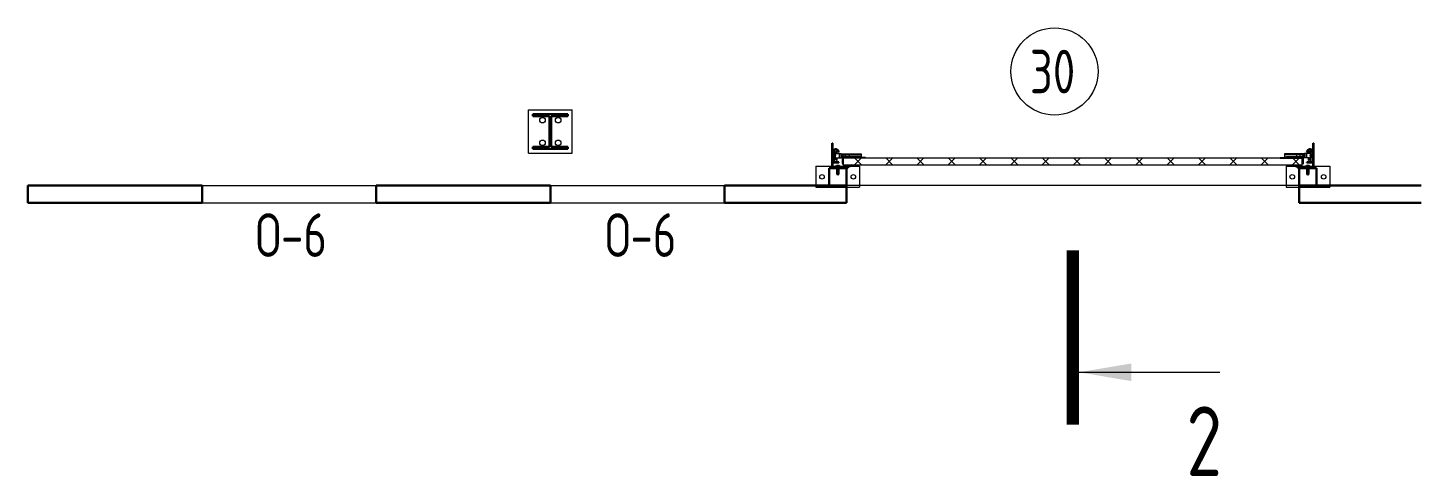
# Model space of a CAD drawing. Extents: x -965262 to 1142518, y -357520 to 71675.
# Drawn here: x -934642 to -926642, y -90622 to -88050 of the extents above; entities that cross this region are included whole.
import ezdxf

# ---------------------------------------------------------------- set-up
doc = ezdxf.new("R2010")
doc.units = 0
doc.header["$LTSCALE"] = 10
doc.layers.get('0').update_dxf_attribs({"linetype": 'CONTINUOUS', "lineweight": 30})
doc.styles.add('GOST 2.304', font='isocpeur.ttf', dxfattribs={"width": 0.75, "height": 250})
doc.styles.get("Standard").update_dxf_attribs({"font": 'isocpeur.ttf', "height": 300})

# ---------------------------------------------------------------- blocks, each defined once
blk = doc.blocks.new('EC3')
at = {"lineweight": 15}
for p, q in [((67649, 6194), (67649, 4528)), ((68449, 6194), (67649, 6194)), ((68449, 6194), (68449, 4528)), ((68449, 4528), (67649, 4528))]:
    blk.add_line(p, q, dxfattribs=at)
for p, q in [((68382, 5694), (67715, 5694)), ((67715, 5694), (67715, 5028)), ((68382, 5694), (68382, 5028)), ((68382, 5028), (67715, 5028))]:
    blk.add_line(p, q)
for centre in [(68049, 5961), (68049, 4761)]:
    blk.add_circle(centre, 86.7, dxfattribs=at)
blk = doc.blocks.new('MC2#1')
at = {"lineweight": 15}
for p, q in [((-47725, -10175), (-47475, -10175)), ((-47725, -10425), (-47725, -10175)), ((-47475, -10425), (-47475, -10175)), ((-47725, -10425), (-47475, -10425))]:
    blk.add_line(p, q, dxfattribs=at)
for p, q in [((-47700, -10200), (-47500, -10200)), ((-47700, -10212), (-47700, -10200)), ((-47700, -10212), (-47604, -10212)), ((-47604, -10388), (-47604, -10212)), ((-47596, -10388), (-47596, -10212)), ((-47596, -10212), (-47500, -10212)), ((-47500, -10212), (-47500, -10200)), ((-47700, -10400), (-47700, -10388)), ((-47700, -10388), (-47604, -10388)), ((-47596, -10388), (-47500, -10388)), ((-47500, -10400), (-47500, -10388)), ((-47700, -10400), (-47500, -10400))]:
    blk.add_line(p, q)
for centre, major_axis, start_param, end_param in [((-47645, -10235), (-11.3, -11.3), 0.785398, 7.068583), ((-47555, -10235), (-11.3, -11.3), 0.785398, 7.068583), ((-47645, -10365), (-11.3, 11.3), 2.356194490191857, 8.639379797371443), ((-47555, -10365), (-11.3, 11.3), 2.356194490191857, 8.639379797371443)]:
    blk.add_ellipse(centre, major_axis=major_axis, ratio=1, start_param=start_param, end_param=end_param, dxfattribs=at)
blk = doc.blocks.new('anchor.bolt')
for p, q in [((-0.07, 0), (-0.07, -0.72)), ((0.07, 0), (0.07, -0.06)), ((-0.1, -0.04), (-0.07, -0.03)), ((-0.1, -0.04), (0.09, -0.06)), ((0.07, -0.07), (-0.1, -0.04)), ((-0.1, -0.11), (-0.07, -0.1)), ((-0.1, -0.11), (0.09, -0.13)), ((0.07, -0.14), (-0.1, -0.11)), ((-0.1, -0.18), (-0.07, -0.17)), ((-0.1, -0.18), (0.09, -0.2)), ((0.07, -0.21), (-0.1, -0.18)), ((-0.1, -0.25), (-0.07, -0.24)), ((-0.1, -0.25), (0.09, -0.27)), ((0.07, -0.28), (-0.1, -0.25)), ((-0.1, -0.32), (-0.07, -0.31)), ((-0.1, -0.32), (0.09, -0.34)), ((0.07, -0.35), (-0.1, -0.32)), ((-0.1, -0.39), (-0.07, -0.38)), ((-0.1, -0.39), (0.09, -0.41)), ((0.07, -0.42), (-0.1, -0.39)), ((-0.1, -0.46), (-0.07, -0.45)), ((-0.1, -0.46), (0.09, -0.48)), ((0.07, -0.49), (-0.1, -0.46)), ((-0.1, -0.53), (-0.07, -0.52)), ((-0.1, -0.53), (0.09, -0.55)), ((0.07, -0.56), (-0.1, -0.53)), ((-0.09, -0.6), (-0.07, -0.59)), ((-0.09, -0.6), (0.09, -0.62)), ((0.07, -0.63), (-0.09, -0.6)), ((-0.07, -0.72), (0, -0.8)), ((-0.04, -0.62), (-0.06, -0.63)), ((-0.06, -0.64), (-0.06, -0.63)), ((-0.06, -0.73), (-0.06, -0.64)), ((0, -0.79), (-0.06, -0.73)), ((-0.01, -0.63), (-0.04, -0.62)), ((-0.03, -0.63), (0, -0.79)), ((-0.03, -0.63), (0.01, -0.78)), ((-0.02, -0.63), (0.01, -0.77)), ((-0.01, -0.63), (0.02, -0.76)), ((0.03, -0.69), (-0.01, -0.63)), ((0, -0.64), (0.03, -0.75)), ((0, -0.8), (0.07, -0.72)), ((0, -0.79), (0.03, -0.74)), ((0.01, -0.66), (0.03, -0.74)), ((0.03, -0.74), (0.03, -0.69)), ((0.07, -0.06), (0.09, -0.06)), ((0.09, -0.06), (0.07, -0.07)), ((0.07, -0.07), (0.07, -0.13)), ((0.07, -0.13), (0.09, -0.13)), ((0.09, -0.13), (0.07, -0.14)), ((0.07, -0.14), (0.07, -0.2)), ((0.07, -0.2), (0.09, -0.2)), ((0.09, -0.2), (0.07, -0.21)), ((0.07, -0.21), (0.07, -0.27)), ((0.07, -0.27), (0.09, -0.27)), ((0.09, -0.27), (0.07, -0.28)), ((0.07, -0.28), (0.07, -0.34)), ((0.07, -0.33), (0.09, -0.34)), ((0.09, -0.34), (0.07, -0.35)), ((0.07, -0.35), (0.07, -0.41)), ((0.07, -0.4), (0.09, -0.41)), ((0.09, -0.41), (0.07, -0.42)), ((0.07, -0.42), (0.07, -0.48)), ((0.07, -0.47), (0.09, -0.48)), ((0.09, -0.48), (0.07, -0.49)), ((0.07, -0.49), (0.07, -0.55)), ((0.07, -0.55), (0.09, -0.55)), ((0.09, -0.55), (0.07, -0.56)), ((0.07, -0.56), (0.07, -0.62)), ((0.09, -0.62), (0.07, -0.63)), ((0.07, -0.62), (0.09, -0.62)), ((0.07, -0.63), (0.07, -0.72))]:
    blk.add_line(p, q)
blk.add_arc((0.16, -0.64), 0.222, 187.9982, 219.836)
blk = doc.blocks.new('Крепеж_ворот')
at = {"lineweight": 15}
h = blk.add_hatch(dxfattribs=at)
h.set_pattern_fill('ANSI31', color=256, scale=2, angle=180)
h.set_pattern_definition([(225, (746089.599, 74802.7244), (4.49013, -4.49013), [])])
h.paths.add_polyline_path([(746087.1, 74804.1), (746087.1, 74801.6), (746091.1, 74801.6), (746094.2, 74801.9), (746094.2, 74804.1)], flags=17)
h.paths.add_polyline_path([(746116.4, 74801.6, 0.165118), (746119.9, 74802.8), (746124.2, 74806.1, -0.301689), (746131.4, 74806.6), (746134.8, 74804.7, 0.130081), (746137.5, 74803.9), (746142.2, 74803.9), (746142.2, 74806.4), (746137.5, 74806.4, -0.130081), (746136, 74806.9), (746132.6, 74808.8, 0.301689), (746122.7, 74808.1), (746118.3, 74804.7, -0.165112), (746116.4, 74804.1), (746064.1, 74804.1, -0.414223), (746061, 74807.2), (746061, 74868.5), (746059.4, 74868.5), (746059.4, 74868.8), (746059.4, 74869.5), (746059.4, 74870.5), (746059.4, 74870.7), (746059.4, 74871.7), (746059.4, 74872.2), (746059.4, 74873.2), (746059.4, 74873.9), (746059.4, 74874.7), (746059.4, 74875.6), (746059.4, 74876.1), (746059.4, 74877.1), (746059.4, 74877.4), (746059.4, 74878.3), (746059.4, 74879.1), (746059.4, 74879.4), (746061, 74879.4), (746061, 74944.5), (746058.5, 74944.5), (746058.5, 74807.2, 0.41422), (746064.1, 74801.6)])
h = blk.add_hatch(dxfattribs=at)
h.set_pattern_fill('ANSI31', color=256, scale=2, angle=90)
h.set_pattern_definition([(135, (736343.8085, 75928.334), (-4.490128, -4.490128), [])])
edge = h.paths.add_edge_path()
edge.add_ellipse((746065.1, 74838.4), major_axis=(-1.67, 1.67), ratio=1, start_angle=45, end_angle=135, ccw=False)
edge.add_line((746062.7, 74838.4), (746062.7, 74868.5))
edge.add_line((746062.7, 74868.5), (746061, 74868.5))
edge.add_line((746061, 74868.5), (746061, 74838.4))
edge.add_ellipse((746065.1, 74838.4), major_axis=(-2.89, 2.89), ratio=1, start_angle=45, end_angle=135)
edge.add_line((746065.1, 74834.3), (746096.6, 74834.3))
edge.add_line((746096.6, 74834.3), (746096.6, 74836))
edge.add_line((746096.6, 74836), (746065.1, 74836))
edge = h.paths.add_edge_path()
edge.add_ellipse((746065.1, 74890.2), major_axis=(2.89, 2.89), ratio=1, start_angle=106, end_angle=135)
edge.add_line((746061, 74890.2), (746061, 74879.4))
edge.add_line((746061, 74879.4), (746062.7, 74879.4))
edge.add_line((746062.7, 74879.4), (746062.7, 74890.4))
edge.add_ellipse((746065.1, 74890.2), major_axis=(-1.67, 1.67), ratio=1, start_angle=16, end_angle=45, ccw=False)
edge.add_line((746063, 74891.3), (746069.9, 74903.7))
edge.add_ellipse((746079.1, 74898.6), major_axis=(7.45, 7.45), ratio=1, start_angle=-3, end_angle=106, ccw=False)
edge.add_line((746086.9, 74905.7), (746097.5, 74893.9))
edge.add_line((746097.5, 74893.9), (746098.8, 74895.1))
edge.add_line((746098.8, 74895.1), (746088.2, 74906.8))
edge.add_ellipse((746079.1, 74898.6), major_axis=(8.67, 8.67), ratio=1, start_angle=-3, end_angle=106)
edge.add_line((746068.4, 74904.5), (746061.5, 74892.1))
h = blk.add_hatch(color=256, dxfattribs=at)
h.dxf.hatch_style = 1
h.paths.add_polyline_path([(746145.9, 74808.8), (746142.6, 74809.8, 0.10613), (746142.5, 74809.9), (746136.4, 74809.3, -0.181324), (746135.1, 74809.6, 0.335683), (746120.2, 74809.1, -0.119126), (746118.6, 74808.6, 0.371631), (746118, 74808.1), (746117.9, 74807.6, 0.451909), (746118.5, 74806.9, 0.124341), (746121, 74807.6, -0.343618), (746134.1, 74808.2, 0.181324), (746136.5, 74807.6), (746142.5, 74808.2, -0.110452), (746142.6, 74808.2), (746147.2, 74806.6, -0.710497), (746147.2, 74805.5), (746142.6, 74803.9), (746135.7, 74803.9, -0.178994), (746132.7, 74805, 0.369834), (746129.7, 74805, -0.178993), (746126.6, 74803.9), (746122.2, 74803.9, 0.120709), (746121.9, 74803.8), (746119.7, 74802.7, -0.017147), (746119.4, 74802.4, 0.538795), (746119.6, 74802.2), (746127.3, 74802.2, 0.207608), (746130.7, 74803.7, -0.433918), (746131.6, 74803.7, 0.207608), (746135.1, 74802.2), (746142.5, 74802.2, 0.079707), (746142.6, 74802.2), (746147.7, 74803.9, 0.461502), (746149, 74807.1, -0.250825), (746149.1, 74807.6, -0.128039), (746173.1, 74815.5, 0.416657), (746173.7, 74816.2), (746173.6, 74816.9, 0.409849), (746173, 74817.5, 0.127248)])
for p, q in [((746058.5, 74807.2), (746058.5, 74944.5)), ((746058.5, 74944.5), (746061, 74944.5)), ((746061, 74879.4), (746061, 74944.5)), ((746061, 74879.4), (746061, 74890.2)), ((746068.4, 74904.5), (746061.5, 74892.1)), ((746062.7, 74838.4), (746062.7, 74890.2)), ((746063.6, 74883), (746062.7, 74883)), ((746069.9, 74903.7), (746063, 74891.3)), ((746063.6, 74883), (746063.6, 74873.9)), ((746067.2, 74880.2), (746063.6, 74883)), ((746067.2, 74880.2), (746067.2, 74875.1)), ((746086.9, 74905.7), (746097.5, 74893.9)), ((746088.2, 74906.8), (746098.8, 74895.1)), ((746097.5, 74893.9), (746098.8, 74895.1)), ((746059.4, 74879.4), (746062.7, 74879.4)), ((746059.4, 74868.5), (746059.4, 74879.4)), ((746059.4, 74868.5), (746062.7, 74868.5)), ((746061, 74807.2), (746061, 74868.5)), ((746061, 74838.4), (746061, 74868.5)), ((746063.6, 74864.9), (746062.7, 74864.9)), ((746063.6, 74873.9), (746063.6, 74864.9)), ((746067.2, 74867.6), (746063.6, 74864.9)), ((746064.1, 74875.1), (746064.1, 74872.8)), ((746064.1, 74804.1), (746116.4, 74804.1)), ((746064.1, 74801.6), (746116.4, 74801.6)), ((746096.6, 74836), (746065.1, 74836)), ((746096.6, 74834.3), (746065.1, 74834.3)), ((746067.2, 74872.8), (746067.2, 74867.6)), ((746079, 74805.9), (746102.4, 74805.9)), ((746079, 74805.9), (746079, 74804.1)), ((746079, 74804.1), (746102.4, 74804.1)), ((746082.5, 74814.1), (746081.2, 74813.3)), ((746081.2, 74813.3), (746081.2, 74805.9)), ((746098.9, 74814.1), (746082.5, 74814.1)), ((746085.9, 74813.3), (746085.9, 74805.9)), ((746095.4, 74813.3), (746095.4, 74805.9)), ((746096.6, 74834.3), (746096.6, 74836)), ((746098.9, 74814.1), (746100.1, 74813.3)), ((746100.1, 74813.3), (746100.1, 74805.9)), ((746102.4, 74805.9), (746102.4, 74804.1)), ((746118.3, 74804.7), (746122.7, 74808.1)), ((746119.9, 74802.8), (746124.2, 74806.1)), ((746134.8, 74804.7), (746131.4, 74806.6)), ((746136, 74806.9), (746132.6, 74808.8)), ((746142.2, 74806.4), (746137.5, 74806.4)), ((746137.5, 74803.9), (746142.2, 74803.9)), ((746142.2, 74806.4), (746142.2, 74803.9)), ((746142.2, 74803.9), (746142.2, 74806.4)), ((746142.6, 74803.9), (746147.2, 74805.5)), ((746142.6, 74802.2), (746147.7, 74803.9)), ((746173.6, 74816.9), (746173.7, 74816.2))]:
    blk.add_line(p, q)
for p, q in [((746061, 74879.4), (746061, 74881.3)), ((746062.7, 74883), (746062.7, 74873.9)), ((746073.1, 74841.7), (746073.1, 74905.2)), ((746073.1, 74895.8), (746076.7, 74892.3)), ((746074.3, 74885.9), (746074.3, 74861)), ((746076, 74885.9), (746076, 74882.6)), ((746076.2, 74882.6), (746076.2, 74885.6)), ((746076.2, 74885.6), (746076.8, 74885.6)), ((746076.2, 74864.3), (746076.2, 74882.6)), ((746076.8, 74885.6), (746076.8, 74892)), ((746081.4, 74897.6), (746081.4, 74886.4)), ((746087.4, 74898), (746081.7, 74897.9)), ((746082.1, 74885.6), (746087.4, 74885.6)), ((746087.4, 74899.5), (746087.4, 74898)), ((746087.4, 74885.6), (746087.4, 74898)), ((746087.4, 74885.6), (746098.3, 74885.6)), ((746098.7, 74885.2), (746098.7, 74882.6)), ((746098.7, 74882.6), (746098.7, 74864.3)), ((746098.7, 74881.6), (746099.8, 74881.6)), ((746099.8, 74861.2), (746099.8, 74885.7)), ((746099.8, 74885.7), (746110.3, 74885.7)), ((746110.3, 74861.2), (746110.3, 74885.7)), ((746110.3, 74881.5), (746224.7, 74881.5)), ((746061, 74833.9), (746061, 74868.5)), ((746062.7, 74873.9), (746062.7, 74864.9)), ((746073.1, 74851), (746076.7, 74854.6)), ((746074.3, 74879.9), (746075.7, 74879.9)), ((746074.3, 74867), (746075.7, 74867)), ((746076.9, 74873.4), (746075.7, 74879.9)), ((746075.7, 74879.9), (746075.7, 74867)), ((746076.9, 74873.4), (746075.7, 74867)), ((746076, 74864.3), (746076, 74861)), ((746076.2, 74864.3), (746076.2, 74861.3)), ((746076.2, 74861.3), (746076.8, 74861.3)), ((746076.8, 74861.3), (746076.8, 74854.9)), ((746081.4, 74849.3), (746081.4, 74860.5)), ((746087.4, 74848.8), (746081.7, 74848.9)), ((746082.1, 74861.3), (746087.4, 74861.3)), ((746087.4, 74848.7), (746087.4, 74861.3)), ((746087.4, 74861.3), (746098.3, 74861.3)), ((746087.4, 74847.4), (746087.4, 74848.8)), ((746098.7, 74865.3), (746099.8, 74865.3)), ((746098.7, 74861.6), (746098.7, 74864.3)), ((746099.8, 74861.2), (746110.3, 74861.2)), ((746110.3, 74865.4), (746212.5, 74865.4)), ((746113.8, 74877.2), (746224.7, 74877.2)), ((746250.5, 74858.8), (746250.5, 74862.8))]:
    blk.add_line(p, q, dxfattribs=at)
at = {"lineweight": 15, "ltscale": 0.5}
for p, q in [((746076, 74885.9), (746074.3, 74885.9)), ((746076, 74861), (746074.3, 74861))]:
    blk.add_line(p, q, dxfattribs=at)
at = {"lineweight": 15, "extrusion": (-1.7375e-14, 1, 0)}
for p, q in [((746112.7, 74883.6), (746224.7, 74883.6)), ((746112.7, 74863.2), (746112.7, 74883.6)), ((746135.6, 74881.9), (746156.6, 74881.9)), ((746135.6, 74863.2), (746135.6, 74881.9)), ((746156.6, 74881.9), (746156.6, 74863.2)), ((746112.7, 74863.2), (746135.6, 74863.2)), ((746116.7, 74856.9), (746116.7, 74828.9)), ((746117.3, 74826.3), (746119, 74822.8)), ((746119, 74822.8), (746122.6, 74824.6)), ((746120.8, 74856.9), (746120.8, 74828.9)), ((746122.6, 74824.6), (746120.9, 74828)), ((746122.6, 74863.2), (746122.6, 74862.8)), ((746250.5, 74862.8), (746122.6, 74862.8)), ((746250.5, 74858.8), (746122.6, 74858.8)), ((746123.8, 74840), (746123.8, 74848.8)), ((746156.6, 74863.2), (746212.5, 74863.2))]:
    blk.add_line(p, q, dxfattribs=at)
at = {"lineweight": 15, "extrusion": (-2.77556e-16, -1, 0)}
for p, q in [((746224.7, 74883.6), (746224.7, 74863.3)), ((746224.7, 74865.6), (746113.8, 74865.6)), ((746128, 74865.6), (746128, 74863.3)), ((746137.6, 74865.6), (746137.6, 74863.3)), ((746164.4, 74865.6), (746164.4, 74863.3)), ((746174, 74865.6), (746174, 74863.3)), ((746200.8, 74865.6), (746200.8, 74863.3)), ((746210.4, 74865.6), (746210.4, 74863.3))]:
    blk.add_line(p, q, dxfattribs=at)
at = {"lineweight": 15, "ltscale": 0.5, "extrusion": (-1.7375e-14, 1, 0)}
for p, q in [((746112.7, 74879.5), (746224.7, 74879.5)), ((746135.6, 74865.8), (746112.7, 74865.8)), ((746114.9, 74871.2), (746120.4, 74871.2)), ((746120.8, 74856.9), (746116.7, 74856.9)), ((746117.2, 74851.9), (746116.7, 74853.9)), ((746120.8, 74840.1), (746116.7, 74840.1)), ((746117.2, 74836.9), (746116.7, 74835)), ((746120.8, 74829.2), (746116.7, 74829.2)), ((746119.8, 74839), (746119.8, 74849.8)), ((746123.8, 74847.8), (746119.8, 74847.8)), ((746123.8, 74841), (746119.8, 74841)), ((746122.6, 74868.9), (746122.6, 74863.2)), ((746122.6, 74862.8), (746122.6, 74858.8)), ((746139.7, 74862.8), (746139.7, 74858.8)), ((746152.5, 74862.8), (746152.5, 74858.8)), ((746212.5, 74865.8), (746156.6, 74865.8)), ((746173.5, 74862.8), (746173.5, 74858.8))]:
    blk.add_line(p, q, dxfattribs=at)
at = {"extrusion": (-1, -4.26669e-14, 0)}
for p, q in [((746117.9, 74807.6), (746118, 74808.1)), ((746136.4, 74809.3), (746142.5, 74809.9)), ((746142.5, 74808.2), (746136.5, 74807.6)), ((746142.6, 74809.8), (746145.9, 74808.8)), ((746147.2, 74806.6), (746142.6, 74808.2))]:
    blk.add_line(p, q, dxfattribs=at)
at = {"extrusion": (-1, -4.2422e-14, 1.22461e-16)}
for p, q in [((746119.5, 74802.5), (746121.9, 74803.8)), ((746127.3, 74802.2), (746119.6, 74802.2)), ((746122.2, 74803.9), (746126.6, 74803.9)), ((746142.5, 74802.2), (746135.1, 74802.2)), ((746135.7, 74803.9), (746142.5, 74803.9))]:
    blk.add_line(p, q, dxfattribs=at)
at = {"lineweight": 15}
for centre, radius, start, end in [((746079.1, 74899.5), 8.28, 0, 136.00967), ((746077, 74882.6), 0.956, 180, 270), ((746077, 74882.6), 0.75, 180, 270), ((746076.4, 74892), 0.375, 0, 45), ((746081.8, 74897.6), 0.375, 91, 180), ((746082.1, 74886.4), 0.75, 180, 270), ((746098.3, 74885.2), 0.375, 0, 90), ((746079.1, 74847.4), 8.28, 223.99033, 0), ((746077, 74864.3), 0.956, 90, 180), ((746077, 74864.3), 0.75, 90, 180), ((746076.4, 74854.9), 0.375, 315, 0), ((746082.1, 74860.5), 0.75, 90, 180), ((746081.8, 74849.3), 0.375, 180, 269), ((746098.3, 74861.6), 0.375, 270, 0), ((746122.6, 74856.9), 5.92, 90, 180), ((746122.6, 74828.9), 5.92, 180, 199.64644), ((746122.6, 74856.9), 1.87, 90, 180), ((746128.6, 74855.4), 8.15, 194.99861, 233.92136), ((746128.6, 74833.4), 8.15, 126.07864, 165.00139), ((746122.6, 74828.9), 1.87, 180, 185.53127)]:
    blk.add_arc(centre, radius, start, end, dxfattribs=at)
for centre, radius, start, end in [((746064.1, 74807.2), 5.62, 180, 270), ((746064.1, 74807.2), 3.11, 180, 270), ((746082.1, 74803.7), 10.4, 68.27529, 87.87816), ((746090.7, 74797.9), 16.2, 73.30599, 107.29197), ((746099.2, 74803.7), 10.4, 92.12184, 111.72471), ((746116.4, 74807.2), 3.11, 270, 307.50429), ((746116.4, 74807.2), 5.62, 270, 307.50429), ((746118.5, 74807.5), 0.586, 173.27112, 270.54696), ((746118.6, 74808), 0.586, 91.72469, 173.27112), ((746118.5, 74812.1), 5.21, 270.54696, 298.89834), ((746118.4, 74812.1), 3.52, 271.72469, 298.89834), ((746128, 74799.4), 12.4, 54.89026, 129.11428), ((746128, 74799.4), 10.7, 54.89026, 130.74476), ((746128.2, 74801), 8.97, 60.35337, 127.50429), ((746128.2, 74801), 8.97, 60.35337, 127.50429), ((746128.2, 74801), 8.97, 60.35337, 127.50429), ((746128.2, 74801), 6.46, 60.35337, 127.50429), ((746136.2, 74811.1), 3.54, 234.89026, 276), ((746137.5, 74809.6), 5.62, 240.35337, 270), ((746136.2, 74811.1), 1.86, 234.89026, 276), ((746137.5, 74809.6), 3.11, 240.35337, 270), ((746142.5, 74809.6), 0.292, 71.76748, 96), ((746142.5, 74807.9), 0.292, 70.78733, 96), ((746176.2, 74760.8), 56.8, 93.28053, 122.28779), ((746147, 74806), 0.562, 289.21267, 70.78733), ((746147, 74806), 2.25, 288.22907, 27.3228), ((746149.6, 74807.3), 0.586, 151, 207.3228), ((746176.3, 74765.4), 50.3, 93.65928, 122.84475), ((746173, 74816.9), 0.6, 4.13569, 93.28053), ((746173.1, 74816.1), 0.6, 273.65928, 4.13569)]:
    blk.add_arc(centre, radius, start, end)
at = {"lineweight": 15, "ltscale": 0.5}
for centre, radius, start, end in [((746119.4, 74852.5), 2.25, 195, 270), ((746119.4, 74836.4), 2.25, 90, 165), ((746119.4, 74849.8), 0.375, 0, 90), ((746119.4, 74839), 0.375, 270, 0)]:
    blk.add_arc(centre, radius, start, end, dxfattribs=at)
at = {"extrusion": (-1.22461e-16, -5.20252e-30, -1)}
for centre, radius, start, end in [((-746119.6, 74802.4), 0.187, 270, 62.46874), ((-746122.2, 74803.3), 0.586, 62.46874, 90), ((-746126.6, 74808.6), 4.69, 229.40766, 270), ((-746127.3, 74806.9), 4.69, 223.08626, 270), ((-746131.2, 74803.2), 2.32, 49.40766, 130.59234), ((-746131.2, 74803.2), 0.637, 43.08626, 136.91374), ((-746135.1, 74806.9), 4.69, 270, 316.91374), ((-746135.7, 74808.6), 4.69, 270, 310.59234), ((-746142.5, 74804.2), 0.292, 250.78733, 270), ((-746142.5, 74802.5), 0.292, 251.77093, 270)]:
    blk.add_arc(centre, radius, start, end, dxfattribs=at)
at = {"extrusion": (0, 0, -1)}
for centre, major_axis, start_param, end_param in [((746065.1, 74890.2), (2.89, 2.89), 3.926991, 4.433136), ((746065.1, 74890.2), (-1.67, 1.67), 5.497787, 6.003933), ((746079.1, 74898.6), (8.67, 8.67), 4.433136, 6.335545), ((746079.1, 74898.6), (7.45, 7.45), 4.433136, 6.335545), ((746065.1, 74838.4), (-2.89, 2.89), 3.926991, 5.497787), ((746065.1, 74838.4), (-1.67, 1.67), 3.926991, 5.497787)]:
    blk.add_ellipse(centre, major_axis=major_axis, ratio=1, start_param=start_param, end_param=end_param, dxfattribs=at)
for points in [[(746067.2, 74875.1), (746065.9, 74875.1), (746064.1, 74875.1)], [(746064.1, 74872.8), (746065.9, 74872.8), (746067.2, 74872.8)]]:
    blk.add_rational_spline(points, [1, 1.01284142743, 1], degree=2)
at = {"lineweight": 15, "ltscale": 0.5}
for points, knots in [([(746114.9, 74871.2), (746114.7, 74871.2), (746114.4, 74871.2), (746113.8, 74871.5), (746113.6, 74871.6), (746113.2, 74872), (746113, 74872.3), (746112.8, 74872.8), (746112.7, 74873.1), (746112.7, 74873.4)], [0.37141352, 0.37141352, 0.37141352, 0.37141352, 0.39402571, 0.39402571, 0.41663789, 0.41663789, 0.43959523, 0.43959523, 0.46255257, 0.46255257, 0.46255257, 0.46255257]), ([(746122.6, 74868.9), (746122.6, 74869.2), (746122.6, 74869.5), (746122.3, 74870.1), (746122.2, 74870.3), (746121.8, 74870.7), (746121.5, 74870.9), (746121, 74871.1), (746120.7, 74871.2), (746120.4, 74871.2)], [0.28027447, 0.28027447, 0.28027447, 0.28027447, 0.30323181, 0.30323181, 0.32618916, 0.32618916, 0.34880134, 0.34880134, 0.37141352, 0.37141352, 0.37141352, 0.37141352])]:
    blk.add_open_spline(points, degree=3, knots=knots, dxfattribs=at)
at = {"lineweight": 15}
for points in [[(746117.1, 74826.9), (746117.1, 74826.7), (746117.2, 74826.5), (746117.3, 74826.3)], [(746120.9, 74828), (746120.9, 74828.2), (746120.8, 74828.5), (746120.8, 74828.7)]]:
    blk.add_open_spline(points, degree=3, dxfattribs=at)
at = {"xscale": -50.80000000000001, "yscale": 50.80000000000001, "zscale": 50.80000000000001}
blk.add_blockref('anchor.bolt', (746090.7, 74804.1), dxfattribs=at)

msp = doc.modelspace()

# ---------------------------------------------------------------- hatches: boundary and pattern name
at = {"lineweight": 15}
h = msp.add_hatch(dxfattribs=at)
h.set_pattern_fill('ANSI37', color=256, scale=40, angle=90)
h.set_pattern_definition([(135, (-1860769.21, -242917.79), (-89.802561, -89.802561), []), (225, (-1860769.21, -242917.79), (89.802561, -89.802561), [])])
h.paths.add_polyline_path([(-927325.5, -88798.3), (-929958.2, -88798.3), (-929958.2, -88838.3), (-927325.5, -88838.3)])

# ---------------------------------------------------------------- linework, layer by layer
for p, q in [((-927325.5, -88798.3, 3259.8), (-929958.2, -88798.3, 3259.8)), ((-929958.2, -88838.3, 3259.8), (-929958.2, -88798.3, 3259.8)), ((-927325.5, -88838.3, 3259.8), (-927325.5, -88798.3, 3259.8)), ((-927325.5, -88838.3, 3259.8), (-929958.2, -88838.3, 3259.8)), ((-927341.9, -88954.2, 3259.8), (-929941.9, -88954.2, 3259.8))]:
    msp.add_line(p, q, dxfattribs=at)
at = {"color": 30, "ltscale": 200}
for p, q in [((-933641.9, -88954.2, 1451.3), (-934641.9, -88954.2, 3259.8)), ((-931641.9, -88954.2, 1451.3), (-932641.9, -88954.2, 1451.3)), ((-929941.9, -88954.2, 3259.8), (-930641.9, -88954.2, 1451.3)), ((-926641.9, -88954.2, 1451.3), (-927341.9, -88954.2, 3259.8)), ((-933641.9, -89054.2, 1451.3), (-934641.9, -89054.2, 3259.8)), ((-931641.9, -89054.2, 1451.3), (-932641.9, -89054.2, 1451.3)), ((-929941.9, -89054.2, 3259.8), (-930641.9, -89054.2, 1451.3)), ((-926641.9, -89054.2, 1451.3), (-927341.9, -89054.2, 3259.8))]:
    msp.add_line(p, q, dxfattribs=at)
at = {"color": 30}
for p, q in [((-934641.9, -88954.2, 0), (-934641.9, -89054.2, 3259.8)), ((-933641.9, -88954.2, 1451.3), (-933641.9, -89054.2, 1451.3)), ((-932641.9, -88954.2, 1451.3), (-932641.9, -89054.2, 1451.3)), ((-931641.9, -88954.2, 1451.3), (-931641.9, -89054.2, 1451.3)), ((-930641.9, -88954.2, 1451.3), (-930641.9, -89054.2, 1451.3)), ((-929941.9, -88954.2, 3259.8), (-929941.9, -89054.2, 3259.8)), ((-927341.9, -88954.2, 3259.8), (-927341.9, -89054.2, 3259.8))]:
    msp.add_line(p, q, dxfattribs=at)
at = {"color": 30, "lineweight": 15}
for p, q in [((-933641.9, -88954.2, -2281.8), (-932641.9, -88954.2, 1451.3)), ((-931641.9, -88954.2, 1451.3), (-930641.9, -88954.2, 1451.3)), ((-933641.9, -89054.2, 977.9), (-931941.9, -89054.2, 6519.6)), ((-931641.9, -89054.2, 1451.3), (-930641.9, -89054.2, 1451.3))]:
    msp.add_line(p, q, dxfattribs=at)
at = {"color": 5, "lineweight": 15, "ltscale": 100}
msp.add_line((-928606.9, -90025.9), (-927796.9, -90025.9), dxfattribs=at)
at = {"color": 5, "lineweight": 15, "ltscale": 100, "const_width": 70}
msp.add_lwpolyline([(-928641.9, -90325.9), (-928641.9, -89325.9)], dxfattribs=at)
at = {"lineweight": 15}
msp.add_circle((-928747.2, -88299.8, -3259.8), 250, dxfattribs=at)
for points in [[(-930015, -88780.7, -9.2), (-930016.3, -88780.7, -9.2), (-930018.1, -88780.7, -9.2)], [(-930018.1, -88783, -9.2), (-930016.3, -88783, -9.2), (-930015, -88783, -9.2)], [(-927268.8, -88780.7, -3259.8), (-927267.5, -88780.7, -3259.8), (-927265.7, -88780.7, -3259.8)], [(-927268.8, -88780.7, -3259.8), (-927267.5, -88780.7, -3259.8), (-927265.7, -88780.7, -3259.8)], [(-927268.8, -88780.7, -3259.8), (-927267.5, -88780.7, -3259.8), (-927265.7, -88780.7, -3259.8)], [(-927268.8, -88780.7, -3259.8), (-927267.5, -88780.7, -3259.8), (-927265.7, -88780.7, -3259.8)], [(-927268.8, -88780.7, -3259.8), (-927267.5, -88780.7, -3259.8), (-927265.7, -88780.7, -3259.8)], [(-927268.8, -88780.7, -3259.8), (-927267.5, -88780.7, -3259.8), (-927265.7, -88780.7, -3259.8)], [(-927268.8, -88780.7, -3259.8), (-927267.5, -88780.7, -3259.8), (-927265.7, -88780.7, -3259.8)], [(-927268.8, -88780.7, -3259.8), (-927267.5, -88780.7, -3259.8), (-927265.7, -88780.7, -3259.8)], [(-927268.8, -88780.7, -3259.8), (-927267.5, -88780.7, -3259.8), (-927265.7, -88780.7, -3259.8)], [(-927268.8, -88780.7, -3259.8), (-927267.5, -88780.7, -3259.8), (-927265.7, -88780.7, -3259.8)], [(-927268.8, -88780.7, -3259.8), (-927267.5, -88780.7, -3259.8), (-927265.7, -88780.7, -3259.8)], [(-927268.8, -88780.7, -3259.8), (-927267.5, -88780.7, -3259.8), (-927265.7, -88780.7, -3259.8)], [(-927268.8, -88780.7, -3259.8), (-927267.5, -88780.7, -3259.8), (-927265.7, -88780.7, -3259.8)], [(-927268.8, -88780.7, -3259.8), (-927267.5, -88780.7, -3259.8), (-927265.7, -88780.7, -3259.8)], [(-927268.8, -88780.7, -3259.8), (-927267.5, -88780.7, -3259.8), (-927265.7, -88780.7, -3259.8)], [(-927268.8, -88780.7, -3259.8), (-927267.5, -88780.7, -3259.8), (-927265.7, -88780.7, -3259.8)], [(-927268.8, -88780.7, -3259.8), (-927267.5, -88780.7, -3259.8), (-927265.7, -88780.7, -3259.8)], [(-927268.8, -88780.7, -3259.8), (-927267.5, -88780.7, -3259.8), (-927265.7, -88780.7, -3259.8)], [(-927268.8, -88780.7, -3259.8), (-927267.5, -88780.7, -3259.8), (-927265.7, -88780.7, -3259.8)], [(-927268.8, -88780.7, -3259.8), (-927267.5, -88780.7, -3259.8), (-927265.7, -88780.7, -3259.8)], [(-927268.8, -88780.7, -3259.8), (-927267.5, -88780.7, -3259.8), (-927265.7, -88780.7, -3259.8)], [(-927268.8, -88780.7, -3259.8), (-927267.5, -88780.7, -3259.8), (-927265.7, -88780.7, -3259.8)], [(-927268.8, -88780.7, -3259.8), (-927267.5, -88780.7, -3259.8), (-927265.7, -88780.7, -3259.8)], [(-927268.8, -88780.7, -3259.8), (-927267.5, -88780.7, -3259.8), (-927265.7, -88780.7, -3259.8)], [(-927268.8, -88780.7, -3259.8), (-927267.5, -88780.7, -3259.8), (-927265.7, -88780.7, -3259.8)], [(-927268.8, -88780.7, -3259.8), (-927267.5, -88780.7, -3259.8), (-927265.7, -88780.7, -3259.8)], [(-927268.8, -88780.7, -3259.8), (-927267.5, -88780.7, -3259.8), (-927265.7, -88780.7, -3259.8)], [(-927268.8, -88780.7, -3259.8), (-927267.5, -88780.7, -3259.8), (-927265.7, -88780.7, -3259.8)], [(-927268.8, -88780.7, -3259.8), (-927267.5, -88780.7, -3259.8), (-927265.7, -88780.7, -3259.8)], [(-927268.8, -88780.7, -3259.8), (-927267.5, -88780.7, -3259.8), (-927265.7, -88780.7, -3259.8)], [(-927268.8, -88780.7, -3259.8), (-927267.5, -88780.7, -3259.8), (-927265.7, -88780.7, -3259.8)], [(-927268.8, -88780.7, -3259.8), (-927267.5, -88780.7, -3259.8), (-927265.7, -88780.7, -3259.8)], [(-927268.8, -88780.7, -3259.8), (-927267.5, -88780.7, -3259.8), (-927265.7, -88780.7, -3259.8)], [(-927268.8, -88780.7, -3259.8), (-927267.5, -88780.7, -3259.8), (-927265.7, -88780.7, -3259.8)], [(-927268.8, -88780.7, -3259.8), (-927267.5, -88780.7, -3259.8), (-927265.7, -88780.7, -3259.8)], [(-927268.8, -88780.7, -3259.8), (-927267.5, -88780.7, -3259.8), (-927265.7, -88780.7, -3259.8)], [(-927268.8, -88780.7, -3259.8), (-927267.5, -88780.7, -3259.8), (-927265.7, -88780.7, -3259.8)], [(-927268.8, -88780.7, -3259.8), (-927267.5, -88780.7, -3259.8), (-927265.7, -88780.7, -3259.8)], [(-927268.8, -88780.7, -3259.8), (-927267.5, -88780.7, -3259.8), (-927265.7, -88780.7, -3259.8)], [(-927268.8, -88780.7, -3259.8), (-927267.5, -88780.7, -3259.8), (-927265.7, -88780.7, -3259.8)], [(-927268.8, -88780.7, -3259.8), (-927267.5, -88780.7, -3259.8), (-927265.7, -88780.7, -3259.8)], [(-927268.8, -88780.7, -3259.8), (-927267.5, -88780.7, -3259.8), (-927265.7, -88780.7, -3259.8)], [(-927268.8, -88780.7, -9.2), (-927267.5, -88780.7, -9.2), (-927265.7, -88780.7, -9.2)], [(-927268.8, -88780.7, -9.2), (-927267.5, -88780.7, -9.2), (-927265.7, -88780.7, -9.2)], [(-927265.7, -88783, -3259.8), (-927267.5, -88783, -3259.8), (-927268.8, -88783, -3259.8)], [(-927265.7, -88783, -3259.8), (-927267.5, -88783, -3259.8), (-927268.8, -88783, -3259.8)], [(-927265.7, -88783, -3259.8), (-927267.5, -88783, -3259.8), (-927268.8, -88783, -3259.8)], [(-927265.7, -88783, -3259.8), (-927267.5, -88783, -3259.8), (-927268.8, -88783, -3259.8)], [(-927265.7, -88783, -3259.8), (-927267.5, -88783, -3259.8), (-927268.8, -88783, -3259.8)], [(-927265.7, -88783, -3259.8), (-927267.5, -88783, -3259.8), (-927268.8, -88783, -3259.8)], [(-927265.7, -88783, -3259.8), (-927267.5, -88783, -3259.8), (-927268.8, -88783, -3259.8)], [(-927265.7, -88783, -3259.8), (-927267.5, -88783, -3259.8), (-927268.8, -88783, -3259.8)], [(-927265.7, -88783, -3259.8), (-927267.5, -88783, -3259.8), (-927268.8, -88783, -3259.8)], [(-927265.7, -88783, -3259.8), (-927267.5, -88783, -3259.8), (-927268.8, -88783, -3259.8)], [(-927265.7, -88783, -3259.8), (-927267.5, -88783, -3259.8), (-927268.8, -88783, -3259.8)], [(-927265.7, -88783, -3259.8), (-927267.5, -88783, -3259.8), (-927268.8, -88783, -3259.8)], [(-927265.7, -88783, -3259.8), (-927267.5, -88783, -3259.8), (-927268.8, -88783, -3259.8)], [(-927265.7, -88783, -3259.8), (-927267.5, -88783, -3259.8), (-927268.8, -88783, -3259.8)], [(-927265.7, -88783, -3259.8), (-927267.5, -88783, -3259.8), (-927268.8, -88783, -3259.8)], [(-927265.7, -88783, -3259.8), (-927267.5, -88783, -3259.8), (-927268.8, -88783, -3259.8)], [(-927265.7, -88783, -3259.8), (-927267.5, -88783, -3259.8), (-927268.8, -88783, -3259.8)], [(-927265.7, -88783, -3259.8), (-927267.5, -88783, -3259.8), (-927268.8, -88783, -3259.8)], [(-927265.7, -88783, -3259.8), (-927267.5, -88783, -3259.8), (-927268.8, -88783, -3259.8)], [(-927265.7, -88783, -3259.8), (-927267.5, -88783, -3259.8), (-927268.8, -88783, -3259.8)], [(-927265.7, -88783, -3259.8), (-927267.5, -88783, -3259.8), (-927268.8, -88783, -3259.8)], [(-927265.7, -88783, -3259.8), (-927267.5, -88783, -3259.8), (-927268.8, -88783, -3259.8)], [(-927265.7, -88783, -3259.8), (-927267.5, -88783, -3259.8), (-927268.8, -88783, -3259.8)], [(-927265.7, -88783, -3259.8), (-927267.5, -88783, -3259.8), (-927268.8, -88783, -3259.8)], [(-927265.7, -88783, -3259.8), (-927267.5, -88783, -3259.8), (-927268.8, -88783, -3259.8)], [(-927265.7, -88783, -3259.8), (-927267.5, -88783, -3259.8), (-927268.8, -88783, -3259.8)], [(-927265.7, -88783, -3259.8), (-927267.5, -88783, -3259.8), (-927268.8, -88783, -3259.8)], [(-927265.7, -88783, -3259.8), (-927267.5, -88783, -3259.8), (-927268.8, -88783, -3259.8)], [(-927265.7, -88783, -3259.8), (-927267.5, -88783, -3259.8), (-927268.8, -88783, -3259.8)], [(-927265.7, -88783, -3259.8), (-927267.5, -88783, -3259.8), (-927268.8, -88783, -3259.8)], [(-927265.7, -88783, -3259.8), (-927267.5, -88783, -3259.8), (-927268.8, -88783, -3259.8)], [(-927265.7, -88783, -3259.8), (-927267.5, -88783, -3259.8), (-927268.8, -88783, -3259.8)], [(-927265.7, -88783, -3259.8), (-927267.5, -88783, -3259.8), (-927268.8, -88783, -3259.8)], [(-927265.7, -88783, -3259.8), (-927267.5, -88783, -3259.8), (-927268.8, -88783, -3259.8)], [(-927265.7, -88783, -3259.8), (-927267.5, -88783, -3259.8), (-927268.8, -88783, -3259.8)], [(-927265.7, -88783, -3259.8), (-927267.5, -88783, -3259.8), (-927268.8, -88783, -3259.8)], [(-927265.7, -88783, -3259.8), (-927267.5, -88783, -3259.8), (-927268.8, -88783, -3259.8)], [(-927265.7, -88783, -3259.8), (-927267.5, -88783, -3259.8), (-927268.8, -88783, -3259.8)], [(-927265.7, -88783, -3259.8), (-927267.5, -88783, -3259.8), (-927268.8, -88783, -3259.8)], [(-927265.7, -88783, -3259.8), (-927267.5, -88783, -3259.8), (-927268.8, -88783, -3259.8)], [(-927265.7, -88783, -3259.8), (-927267.5, -88783, -3259.8), (-927268.8, -88783, -3259.8)], [(-927265.7, -88783, -3259.8), (-927267.5, -88783, -3259.8), (-927268.8, -88783, -3259.8)], [(-927265.7, -88783, -9.2), (-927267.5, -88783, -9.2), (-927268.8, -88783, -9.2)], [(-927265.7, -88783, -9.2), (-927267.5, -88783, -9.2), (-927268.8, -88783, -9.2)]]:
    msp.add_rational_spline(points, [1, 1.01284142743, 1], degree=2)
at = {"color": 5, "lineweight": 15, "ltscale": 100}
msp.add_solid([(-928606.9, -90025.9), (-928306.4, -90076.2), (-928306.4, -89975.6)], dxfattribs=at)

# ---------------------------------------------------------------- block references
at = {"lineweight": 15}
msp.add_blockref('MC2#1', (-884041.9, -78344.2, 3259.8), dxfattribs=at)
msp.add_blockref('Крепеж_ворот', (-1676082.2, -163655.8, 3259.8))
at = {"xscale": -1}
msp.add_blockref('Крепеж_ворот', (-181201.6, -163655.8, 3259.8), dxfattribs=at)
at = {"lineweight": 15, "xscale": 0.1500000000232831, "yscale": 0.1500000000232831, "zscale": 0.1500000000232831, "rotation": 90}
for p in [(-929187.7, -99111.5, 3259.8), (-926487.7, -99111.5, 3259.8)]:
    msp.add_blockref('EC3', p, dxfattribs=at)

# ---------------------------------------------------------------- texts
at = {"color": 4, "lineweight": 15, "width": 0.75}
msp.add_text('30', height=250, dxfattribs=at).set_placement((-928888.6, -88425.5, -3259.8))
at = {"color": 5, "width": 0.75}
for p in [(-933334.6, -89364, 6698.2), (-931328, -89364, 6698.2)]:
    msp.add_text('О-6', height=250, dxfattribs=at).set_placement(p)
at = {"color": 5, "lineweight": 15, "ltscale": 100, "style": 'GOST 2.304', "width": 0.75}
msp.add_text('2', height=400, dxfattribs=at).set_placement((-927989.8, -90621.8))

doc.saveas('drawing.dxf')
